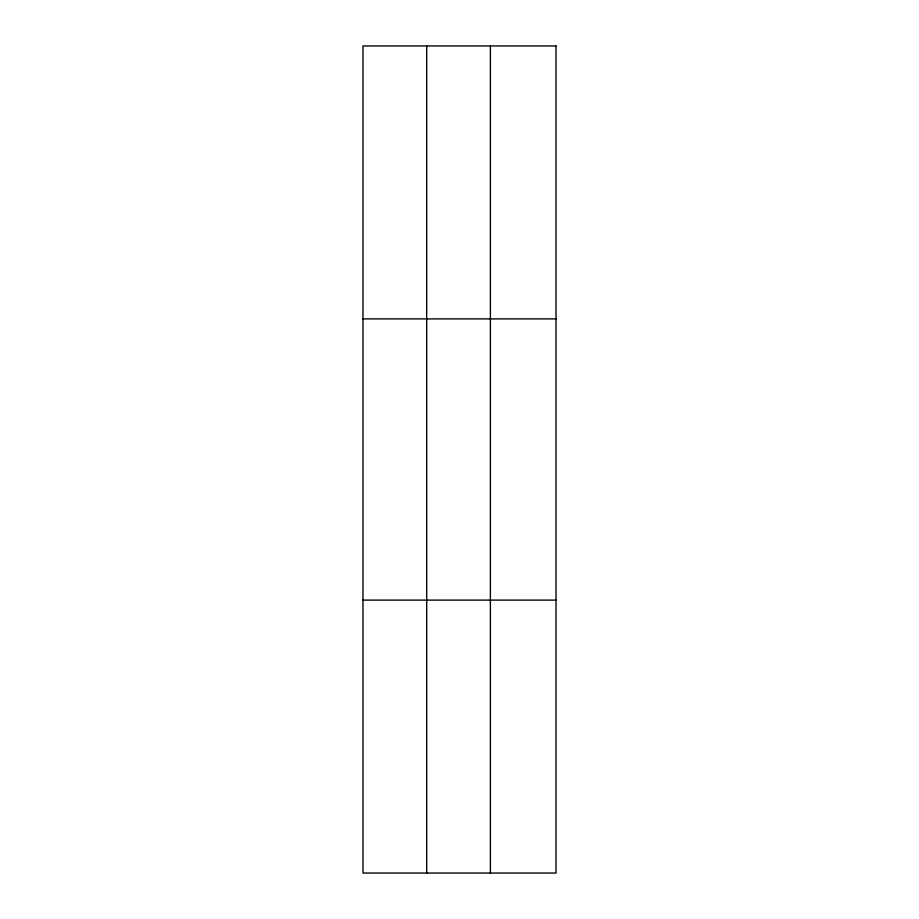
<?xml version="1.0" encoding="UTF-8"?>
<svg xmlns="http://www.w3.org/2000/svg" width="919" height="919" viewBox="0 0 919 919"><rect width="100%" height="100%" fill="white"/><g stroke="black" fill="none" stroke-linecap="round" stroke-linejoin="round"><path stroke-width="1.38" d="M426.68 873.05L426.68 45.95M490.39 873.05L490.39 45.95M362.982 318.893L556.018 318.893M362.982 600.107L556.018 600.107M556.018 45.95L362.982 45.95L362.982 873.05L556.018 873.05L556.018 45.95"/></g></svg>
